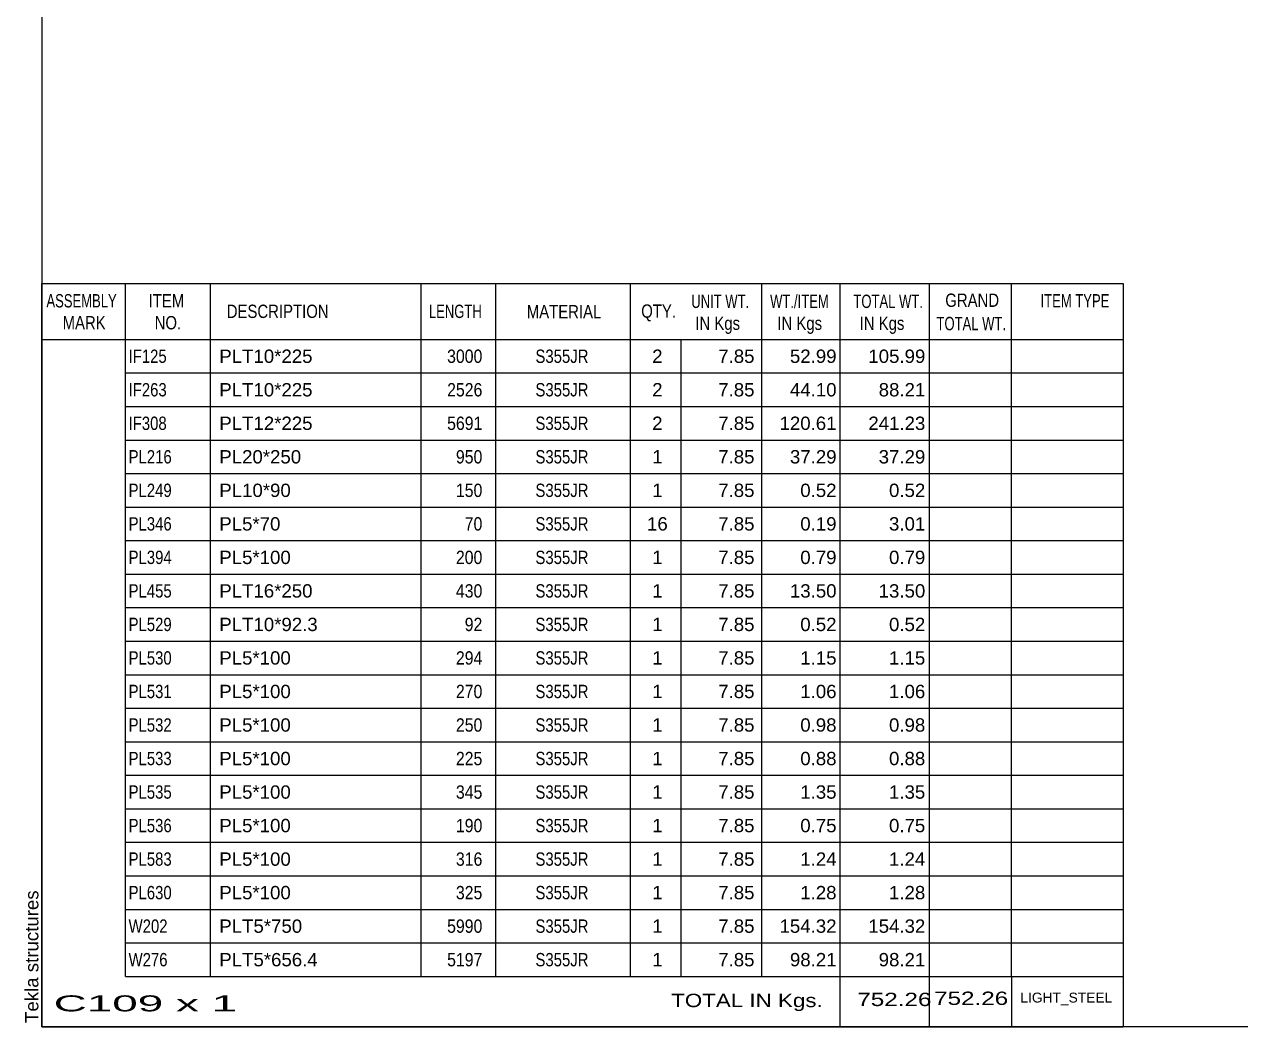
# Model space of a CAD drawing. Header units: millimetres. Extents: x -276 to 137, y -175 to 112.
# Drawn here: x -275.7 to -101.5, y -174.6 to -31.1 of the extents above; entities that cross this region are included whole.
import ezdxf

# ---------------------------------------------------------------- set-up
doc = ezdxf.new("R2010")
doc.units = ezdxf.units.MM
doc.styles.add('Arial', font='ARIAL.TTF', dxfattribs={"height": 0.2})

# ---------------------------------------------------------------- blocks, each defined once
blk = doc.blocks.new('Unknown-627316883-1210')
at = {"color": 5, "linetype": 'Continuous'}
for p, q in [((-273.2, 112.43), (-273.2, -174.57)), ((-273.2, -174.57), (136.8, -174.57))]:
    blk.add_line(p, q, dxfattribs=at)
at = {"color": 174, "linetype": 'Continuous', "style": 'Arial'}
blk.add_text('Tekla structures', height=1.9102, rotation=90, dxfattribs=at).set_placement((-273.7, -174.07))
blk = doc.blocks.new('CBS_BOM-627316883-7048')
at = {"color": 7, "linetype": 'Continuous'}
for p, q in [((-273.23, -76.2), (-273.23, -68.2)), ((-273.23, -68.2), (-118.31, -68.2)), ((-261.23, -76.2), (-261.23, -68.2)), ((-249.04, -76.2), (-249.04, -68.2)), ((-218.88, -76.2), (-218.88, -68.2)), ((-208.2, -76.2), (-208.2, -68.2)), ((-188.88, -76.2), (-188.88, -68.2)), ((-170.08, -76.2), (-170.08, -68.2)), ((-158.87, -76.2), (-158.87, -68.2)), ((-146.08, -76.2), (-146.08, -68.2)), ((-134.33, -76.2), (-134.33, -68.2)), ((-118.31, -68.21), (-118.32, -76.19)), ((-273.23, -76.2), (-118.31, -76.2)), ((-273.23, -81), (-273.23, -76.2)), ((-261.23, -81), (-261.23, -76.2)), ((-249.04, -81), (-249.04, -76.2)), ((-218.88, -81), (-218.88, -76.2)), ((-208.2, -81), (-208.2, -76.2)), ((-188.88, -81), (-188.88, -76.2)), ((-181.62, -81), (-181.62, -76.2)), ((-170.08, -81), (-170.08, -76.2)), ((-158.87, -81), (-158.87, -76.2)), ((-146.08, -81), (-146.08, -76.2)), ((-134.32, -81), (-134.32, -76.2)), ((-118.31, -76.21), (-118.31, -81)), ((-273.23, -85.8), (-273.23, -81)), ((-261.23, -81), (-118.31, -81)), ((-261.23, -85.8), (-261.23, -81)), ((-249.04, -85.8), (-249.04, -81)), ((-218.88, -85.8), (-218.88, -81)), ((-208.2, -85.8), (-208.2, -81)), ((-188.88, -85.8), (-188.88, -81)), ((-181.62, -85.8), (-181.62, -81)), ((-170.08, -85.8), (-170.08, -81)), ((-158.87, -85.8), (-158.87, -81)), ((-146.08, -85.8), (-146.08, -81)), ((-134.32, -85.8), (-134.32, -81)), ((-118.31, -81.01), (-118.31, -85.8)), ((-273.23, -90.6), (-273.23, -85.8)), ((-261.23, -85.8), (-118.31, -85.8)), ((-261.23, -90.6), (-261.23, -85.8)), ((-249.04, -90.6), (-249.04, -85.8)), ((-218.88, -90.6), (-218.88, -85.8)), ((-208.2, -90.6), (-208.2, -85.8)), ((-188.88, -90.6), (-188.88, -85.8)), ((-181.62, -90.6), (-181.62, -85.8)), ((-170.08, -90.6), (-170.08, -85.8)), ((-158.87, -90.6), (-158.87, -85.8)), ((-146.08, -90.6), (-146.08, -85.8)), ((-134.32, -90.6), (-134.32, -85.8)), ((-118.31, -85.81), (-118.31, -90.6)), ((-273.23, -95.4), (-273.23, -90.6)), ((-261.23, -90.6), (-118.31, -90.6)), ((-261.23, -95.4), (-261.23, -90.6)), ((-249.04, -95.4), (-249.04, -90.6)), ((-218.88, -95.4), (-218.88, -90.6)), ((-208.2, -95.4), (-208.2, -90.6)), ((-188.88, -95.4), (-188.88, -90.6)), ((-181.62, -95.4), (-181.62, -90.6)), ((-170.08, -95.4), (-170.08, -90.6)), ((-158.87, -95.4), (-158.87, -90.6)), ((-146.08, -95.4), (-146.08, -90.6)), ((-134.32, -95.4), (-134.32, -90.6)), ((-118.31, -90.61), (-118.31, -95.4)), ((-273.23, -100.2), (-273.23, -95.4)), ((-261.23, -95.4), (-118.31, -95.4)), ((-261.23, -100.2), (-261.23, -95.4)), ((-249.04, -100.2), (-249.04, -95.4)), ((-218.88, -100.2), (-218.88, -95.4)), ((-208.2, -100.2), (-208.2, -95.4)), ((-188.88, -100.2), (-188.88, -95.4)), ((-181.62, -100.2), (-181.62, -95.4)), ((-170.08, -100.2), (-170.08, -95.4)), ((-158.87, -100.2), (-158.87, -95.4)), ((-146.08, -100.2), (-146.08, -95.4)), ((-134.32, -100.2), (-134.32, -95.4)), ((-118.31, -95.41), (-118.31, -100.2)), ((-273.23, -105), (-273.23, -100.2)), ((-261.23, -100.2), (-118.31, -100.2)), ((-261.23, -105), (-261.23, -100.2)), ((-249.04, -105), (-249.04, -100.2)), ((-218.88, -105), (-218.88, -100.2)), ((-208.2, -105), (-208.2, -100.2)), ((-188.88, -105), (-188.88, -100.2)), ((-181.62, -105), (-181.62, -100.2)), ((-170.08, -105), (-170.08, -100.2)), ((-158.87, -105), (-158.87, -100.2)), ((-146.08, -105), (-146.08, -100.2)), ((-134.32, -105), (-134.32, -100.2)), ((-118.31, -100.21), (-118.31, -105)), ((-273.23, -109.8), (-273.23, -105)), ((-261.23, -105), (-118.31, -105)), ((-261.23, -109.8), (-261.23, -105)), ((-249.04, -109.8), (-249.04, -105)), ((-218.88, -109.8), (-218.88, -105)), ((-208.2, -109.8), (-208.2, -105)), ((-188.88, -109.8), (-188.88, -105)), ((-181.62, -109.8), (-181.62, -105)), ((-170.08, -109.8), (-170.08, -105)), ((-158.87, -109.8), (-158.87, -105)), ((-146.08, -109.8), (-146.08, -105)), ((-134.32, -109.8), (-134.32, -105)), ((-118.31, -105.01), (-118.31, -109.8)), ((-273.23, -114.6), (-273.23, -109.8)), ((-261.23, -109.8), (-118.31, -109.8)), ((-261.23, -114.6), (-261.23, -109.8)), ((-249.04, -114.6), (-249.04, -109.8)), ((-218.88, -114.6), (-218.88, -109.8)), ((-208.2, -114.6), (-208.2, -109.8)), ((-188.88, -114.6), (-188.88, -109.8)), ((-181.62, -114.6), (-181.62, -109.8)), ((-170.08, -114.6), (-170.08, -109.8)), ((-158.87, -114.6), (-158.87, -109.8)), ((-146.08, -114.6), (-146.08, -109.8)), ((-134.32, -114.6), (-134.32, -109.8)), ((-118.31, -109.81), (-118.31, -114.6)), ((-273.23, -119.4), (-273.23, -114.6)), ((-261.23, -114.6), (-118.31, -114.6)), ((-261.23, -119.4), (-261.23, -114.6)), ((-249.04, -119.4), (-249.04, -114.6)), ((-218.88, -119.4), (-218.88, -114.6)), ((-208.2, -119.4), (-208.2, -114.6)), ((-188.88, -119.4), (-188.88, -114.6)), ((-181.62, -119.4), (-181.62, -114.6)), ((-170.08, -119.4), (-170.08, -114.6)), ((-158.87, -119.4), (-158.87, -114.6)), ((-146.08, -119.4), (-146.08, -114.6)), ((-134.32, -119.4), (-134.32, -114.6)), ((-118.31, -114.61), (-118.31, -119.4)), ((-273.23, -124.2), (-273.23, -119.4)), ((-261.23, -119.4), (-118.31, -119.4)), ((-261.23, -124.2), (-261.23, -119.4)), ((-249.04, -124.2), (-249.04, -119.4)), ((-218.88, -124.2), (-218.88, -119.4)), ((-208.2, -124.2), (-208.2, -119.4)), ((-188.88, -124.2), (-188.88, -119.4)), ((-181.62, -124.2), (-181.62, -119.4)), ((-170.08, -124.2), (-170.08, -119.4)), ((-158.87, -124.2), (-158.87, -119.4)), ((-146.08, -124.2), (-146.08, -119.4)), ((-134.32, -124.2), (-134.32, -119.4)), ((-118.31, -119.41), (-118.31, -124.2)), ((-273.23, -129), (-273.23, -124.2)), ((-261.23, -124.2), (-118.31, -124.2)), ((-261.23, -129), (-261.23, -124.2)), ((-249.04, -129), (-249.04, -124.2)), ((-218.88, -129), (-218.88, -124.2)), ((-208.2, -129), (-208.2, -124.2)), ((-188.88, -129), (-188.88, -124.2)), ((-181.62, -129), (-181.62, -124.2)), ((-170.08, -129), (-170.08, -124.2)), ((-158.87, -129), (-158.87, -124.2)), ((-146.08, -129), (-146.08, -124.2)), ((-134.32, -129), (-134.32, -124.2)), ((-118.31, -124.21), (-118.31, -129)), ((-273.23, -133.8), (-273.23, -129)), ((-261.23, -129), (-118.31, -129)), ((-261.23, -133.8), (-261.23, -129)), ((-249.04, -133.8), (-249.04, -129)), ((-218.88, -133.8), (-218.88, -129)), ((-208.2, -133.8), (-208.2, -129)), ((-188.88, -133.8), (-188.88, -129)), ((-181.62, -133.8), (-181.62, -129)), ((-170.08, -133.8), (-170.08, -129)), ((-158.87, -133.8), (-158.87, -129)), ((-146.08, -133.8), (-146.08, -129)), ((-134.32, -133.8), (-134.32, -129)), ((-118.31, -129.01), (-118.31, -133.8)), ((-273.23, -138.6), (-273.23, -133.8)), ((-261.23, -133.8), (-118.31, -133.8)), ((-261.23, -138.6), (-261.23, -133.8)), ((-249.04, -138.6), (-249.04, -133.8)), ((-218.88, -138.6), (-218.88, -133.8)), ((-208.2, -138.6), (-208.2, -133.8)), ((-188.88, -138.6), (-188.88, -133.8)), ((-181.62, -138.6), (-181.62, -133.8)), ((-170.08, -138.6), (-170.08, -133.8)), ((-158.87, -138.6), (-158.87, -133.8)), ((-146.08, -138.6), (-146.08, -133.8)), ((-134.32, -138.6), (-134.32, -133.8)), ((-118.31, -133.81), (-118.31, -138.6)), ((-273.23, -143.4), (-273.23, -138.6)), ((-261.23, -138.6), (-118.31, -138.6)), ((-261.23, -143.4), (-261.23, -138.6)), ((-249.04, -143.4), (-249.04, -138.6)), ((-218.88, -143.4), (-218.88, -138.6)), ((-208.2, -143.4), (-208.2, -138.6)), ((-188.88, -143.4), (-188.88, -138.6)), ((-181.62, -143.4), (-181.62, -138.6)), ((-170.08, -143.4), (-170.08, -138.6)), ((-158.87, -143.4), (-158.87, -138.6)), ((-146.08, -143.4), (-146.08, -138.6)), ((-134.32, -143.4), (-134.32, -138.6)), ((-118.31, -138.61), (-118.31, -143.4)), ((-273.23, -148.2), (-273.23, -143.4)), ((-261.23, -143.4), (-118.31, -143.4)), ((-261.23, -148.2), (-261.23, -143.4)), ((-249.04, -148.2), (-249.04, -143.4)), ((-218.88, -148.2), (-218.88, -143.4)), ((-208.2, -148.2), (-208.2, -143.4)), ((-188.88, -148.2), (-188.88, -143.4)), ((-181.62, -148.2), (-181.62, -143.4)), ((-170.08, -148.2), (-170.08, -143.4)), ((-158.87, -148.2), (-158.87, -143.4)), ((-146.08, -148.2), (-146.08, -143.4)), ((-134.32, -148.2), (-134.32, -143.4)), ((-118.31, -143.41), (-118.31, -148.2)), ((-273.23, -153), (-273.23, -148.2)), ((-261.23, -148.2), (-118.31, -148.2)), ((-261.23, -153), (-261.23, -148.2)), ((-249.04, -153), (-249.04, -148.2)), ((-218.88, -153), (-218.88, -148.2)), ((-208.2, -153), (-208.2, -148.2)), ((-188.88, -153), (-188.88, -148.2)), ((-181.62, -153), (-181.62, -148.2)), ((-170.08, -153), (-170.08, -148.2)), ((-158.87, -153), (-158.87, -148.2)), ((-146.08, -153), (-146.08, -148.2)), ((-134.32, -153), (-134.32, -148.2)), ((-118.31, -148.21), (-118.31, -153)), ((-273.23, -157.8), (-273.23, -153)), ((-261.23, -153), (-118.31, -153)), ((-261.23, -157.8), (-261.23, -153)), ((-249.04, -157.8), (-249.04, -153)), ((-218.88, -157.8), (-218.88, -153)), ((-208.2, -157.8), (-208.2, -153)), ((-188.88, -157.8), (-188.88, -153)), ((-181.62, -157.8), (-181.62, -153)), ((-170.08, -157.8), (-170.08, -153)), ((-158.87, -157.8), (-158.87, -153)), ((-146.08, -157.8), (-146.08, -153)), ((-134.32, -157.8), (-134.32, -153)), ((-118.31, -153.01), (-118.31, -157.8)), ((-273.23, -162.6), (-273.23, -157.8)), ((-261.23, -157.8), (-118.31, -157.8)), ((-261.23, -162.6), (-261.23, -157.8)), ((-249.04, -162.6), (-249.04, -157.8)), ((-218.88, -162.6), (-218.88, -157.8)), ((-208.2, -162.6), (-208.2, -157.8)), ((-188.88, -162.6), (-188.88, -157.8)), ((-181.62, -162.6), (-181.62, -157.8)), ((-170.08, -162.6), (-170.08, -157.8)), ((-158.87, -162.6), (-158.87, -157.8)), ((-146.08, -162.6), (-146.08, -157.8)), ((-134.32, -162.6), (-134.32, -157.8)), ((-118.31, -157.81), (-118.31, -162.6)), ((-273.23, -167.4), (-273.23, -162.6)), ((-261.23, -162.6), (-118.31, -162.6)), ((-261.23, -167.4), (-261.23, -162.6)), ((-249.04, -167.4), (-249.04, -162.6)), ((-218.88, -167.4), (-218.88, -162.6)), ((-208.2, -167.4), (-208.2, -162.6)), ((-188.88, -167.4), (-188.88, -162.6)), ((-181.62, -167.4), (-181.62, -162.6)), ((-170.08, -167.4), (-170.08, -162.6)), ((-158.87, -167.4), (-158.87, -162.6)), ((-146.08, -167.4), (-146.08, -162.6)), ((-134.32, -167.4), (-134.32, -162.6)), ((-118.31, -162.61), (-118.31, -167.4)), ((-273.23, -174.6), (-273.23, -167.42)), ((-261.23, -167.4), (-118.31, -167.4)), ((-158.87, -174.6), (-158.87, -167.42)), ((-146.08, -174.6), (-146.08, -167.42)), ((-134.28, -174.6), (-134.28, -167.42)), ((-118.31, -167.4), (-118.31, -174.6)), ((-273.23, -174.6), (-118.31, -174.6))]:
    blk.add_line(p, q, dxfattribs=at)
at = {"color": 3, "linetype": 'Continuous', "style": 'Arial'}
for s, height, width, p in [('GRAND', 1.91, 0.8, (-143.81, -71.54)), ('ASSEMBLY', 1.91, 0.7, (-272.55, -71.62)), ('ITEM', 1.91, 0.8, (-257.91, -71.62)), ('DESCRIPTION', 1.9102, 0.8, (-246.72, -73.13)), ('LENGTH', 1.91, 0.7, (-217.77, -73.13)), ('MATERIAL', 1.91, 0.8, (-203.75, -73.18)), ('QTY.', 1.91, 0.8, (-187.36, -73.1)), ('UNIT WT.', 1.91, 0.7, (-180.19, -71.7)), ('WT./ITEM', 1.91, 0.7, (-168.9, -71.7)), ('TOTAL WT.', 1.91, 0.7, (-156.97, -71.7)), ('ITEM TYPE', 1.91, 0.7, (-130.17, -71.62)), ('MARK', 1.91, 0.8, (-270.23, -74.76)), ('NO.', 1.91, 0.8, (-257.05, -74.76)), ('IN Kgs', 1.91, 0.8, (-179.61, -74.84)), ('IN Kgs', 1.91, 0.8, (-167.86, -74.84)), ('IN Kgs', 1.91, 0.8, (-156.07, -74.84)), ('TOTAL WT.', 1.91, 0.7, (-145.07, -74.88))]:
    blk.add_text(s, height=height, dxfattribs=dict(at, width=width)).set_placement(p)
at = {"color": 7, "linetype": 'Continuous', "style": 'Arial'}
for s, width, p in [('IF125', 0.8, (-260.78, -79.56)), ('3000', 0.85, (-215.16, -79.56)), ('S355JR', 0.8, (-202.51, -79.56)), ('IF263', 0.8, (-260.78, -84.36)), ('2526', 0.85, (-215.16, -84.36)), ('S355JR', 0.8, (-202.51, -84.36)), ('IF308', 0.8, (-260.78, -89.16)), ('5691', 0.85, (-215.16, -89.16)), ('S355JR', 0.8, (-202.51, -89.16)), ('PL216', 0.8, (-260.78, -93.96)), ('950', 0.85, (-213.9, -93.96)), ('S355JR', 0.8, (-202.51, -93.96)), ('PL249', 0.8, (-260.78, -98.76)), ('150', 0.85, (-213.9, -98.76)), ('S355JR', 0.8, (-202.51, -98.76)), ('PL346', 0.8, (-260.78, -103.56)), ('70', 0.85, (-212.64, -103.56)), ('S355JR', 0.8, (-202.51, -103.56)), ('PL394', 0.8, (-260.78, -108.36)), ('200', 0.85, (-213.9, -108.36)), ('S355JR', 0.8, (-202.51, -108.36)), ('PL455', 0.8, (-260.78, -113.16)), ('430', 0.85, (-213.9, -113.16)), ('S355JR', 0.8, (-202.51, -113.16)), ('PL529', 0.8, (-260.78, -117.96)), ('92', 0.85, (-212.64, -117.96)), ('S355JR', 0.8, (-202.51, -117.96)), ('PL530', 0.8, (-260.78, -122.76)), ('294', 0.85, (-213.9, -122.76)), ('S355JR', 0.8, (-202.51, -122.76)), ('PL531', 0.8, (-260.78, -127.56)), ('270', 0.85, (-213.9, -127.56)), ('S355JR', 0.8, (-202.51, -127.56)), ('PL532', 0.8, (-260.78, -132.36)), ('250', 0.85, (-213.9, -132.36)), ('S355JR', 0.8, (-202.51, -132.36)), ('PL533', 0.8, (-260.78, -137.16)), ('225', 0.85, (-213.9, -137.16)), ('S355JR', 0.8, (-202.51, -137.16)), ('PL535', 0.8, (-260.78, -141.96)), ('345', 0.85, (-213.9, -141.96)), ('S355JR', 0.8, (-202.51, -141.96)), ('PL536', 0.8, (-260.78, -146.76)), ('190', 0.85, (-213.9, -146.76)), ('S355JR', 0.8, (-202.51, -146.76)), ('PL583', 0.8, (-260.78, -151.56)), ('316', 0.85, (-213.9, -151.56)), ('S355JR', 0.8, (-202.51, -151.56)), ('PL630', 0.8, (-260.78, -156.36)), ('325', 0.85, (-213.9, -156.36)), ('S355JR', 0.8, (-202.51, -156.36)), ('W202', 0.8, (-260.78, -161.16)), ('5990', 0.85, (-215.16, -161.16)), ('S355JR', 0.8, (-202.51, -161.16)), ('W276', 0.8, (-260.78, -165.96)), ('5197', 0.85, (-215.16, -165.96)), ('S355JR', 0.8, (-202.51, -165.96))]:
    blk.add_text(s, height=1.91, dxfattribs=dict(at, width=width)).set_placement(p)
for s, p in [('PLT10*225', (-247.79, -79.56)), ('2', (-185.79, -79.56)), ('7.85', (-176.33, -79.56)), ('52.99', (-166.06, -79.56)), ('105.99', (-154.83, -79.56)), ('PLT10*225', (-247.79, -84.36)), ('2', (-185.79, -84.36)), ('7.85', (-176.33, -84.36)), ('44.10', (-166.06, -84.36)), ('88.21', (-153.35, -84.36)), ('PLT12*225', (-247.79, -89.16)), ('2', (-185.79, -89.16)), ('7.85', (-176.33, -89.16)), ('120.61', (-167.55, -89.16)), ('241.23', (-154.83, -89.16)), ('PL20*250', (-247.79, -93.96)), ('1', (-185.79, -93.96)), ('7.85', (-176.33, -93.96)), ('37.29', (-166.06, -93.96)), ('37.29', (-153.35, -93.96)), ('PL10*90', (-247.79, -98.76)), ('1', (-185.79, -98.76)), ('7.85', (-176.33, -98.76)), ('0.52', (-164.58, -98.76)), ('0.52', (-151.87, -98.76)), ('PL5*70', (-247.79, -103.56)), ('16', (-186.53, -103.56)), ('7.85', (-176.33, -103.56)), ('0.19', (-164.58, -103.56)), ('3.01', (-151.87, -103.56)), ('PL5*100', (-247.79, -108.36)), ('1', (-185.79, -108.36)), ('7.85', (-176.33, -108.36)), ('0.79', (-164.58, -108.36)), ('0.79', (-151.87, -108.36)), ('PLT16*250', (-247.79, -113.16)), ('1', (-185.79, -113.16)), ('7.85', (-176.33, -113.16)), ('13.50', (-166.06, -113.16)), ('13.50', (-153.35, -113.16)), ('PLT10*92.3', (-247.79, -117.96)), ('1', (-185.79, -117.96)), ('7.85', (-176.33, -117.96)), ('0.52', (-164.58, -117.96)), ('0.52', (-151.87, -117.96)), ('PL5*100', (-247.79, -122.76)), ('1', (-185.79, -122.76)), ('7.85', (-176.33, -122.76)), ('1.15', (-164.58, -122.76)), ('1.15', (-151.87, -122.76)), ('PL5*100', (-247.79, -127.56)), ('1', (-185.79, -127.56)), ('7.85', (-176.33, -127.56)), ('1.06', (-164.58, -127.56)), ('1.06', (-151.87, -127.56)), ('PL5*100', (-247.79, -132.36)), ('1', (-185.79, -132.36)), ('7.85', (-176.33, -132.36)), ('0.98', (-164.58, -132.36)), ('0.98', (-151.87, -132.36)), ('PL5*100', (-247.79, -137.16)), ('1', (-185.79, -137.16)), ('7.85', (-176.33, -137.16)), ('0.88', (-164.58, -137.16)), ('0.88', (-151.87, -137.16)), ('PL5*100', (-247.79, -141.96)), ('1', (-185.79, -141.96)), ('7.85', (-176.33, -141.96)), ('1.35', (-164.58, -141.96)), ('1.35', (-151.87, -141.96)), ('PL5*100', (-247.79, -146.76)), ('1', (-185.79, -146.76)), ('7.85', (-176.33, -146.76)), ('0.75', (-164.58, -146.76)), ('0.75', (-151.87, -146.76)), ('PL5*100', (-247.79, -151.56)), ('1', (-185.79, -151.56)), ('7.85', (-176.33, -151.56)), ('1.24', (-164.58, -151.56)), ('1.24', (-151.87, -151.56)), ('PL5*100', (-247.79, -156.36)), ('1', (-185.79, -156.36)), ('7.85', (-176.33, -156.36)), ('1.28', (-164.58, -156.36)), ('1.28', (-151.87, -156.36)), ('PLT5*750', (-247.79, -161.16)), ('1', (-185.79, -161.16)), ('7.85', (-176.33, -161.16)), ('154.32', (-167.55, -161.16)), ('154.32', (-154.83, -161.16)), ('PLT5*656.4', (-247.79, -165.96)), ('1', (-185.79, -165.96)), ('7.85', (-176.33, -165.96)), ('98.21', (-166.06, -165.96)), ('98.21', (-153.35, -165.96))]:
    blk.add_text(s, height=1.91, dxfattribs=at).set_placement(p)
at = {"color": 6, "linetype": 'Continuous', "style": 'Arial'}
for s, height, width, p in [('C109 x 1', 2.292, 2.05, (-271.51, -172.41)), ('TOTAL IN Kgs.', 1.9102, 1.2, (-183.07, -171.8)), ('752.26', 1.91, 1.3, (-156.41, -171.65)), ('752.26', 1.91, 1.3, (-145.41, -171.49))]:
    blk.add_text(s, height=height, dxfattribs=dict(at, width=width)).set_placement(p)
blk.add_text('LIGHT_STEEL', height=1.4135, dxfattribs=at).set_placement((-133.06, -171.14))

msp = doc.modelspace()

# ---------------------------------------------------------------- block references
for name in ['Unknown-627316883-1210', 'CBS_BOM-627316883-7048']:
    msp.add_blockref(name, (0, 0))

doc.saveas('drawing.dxf')
